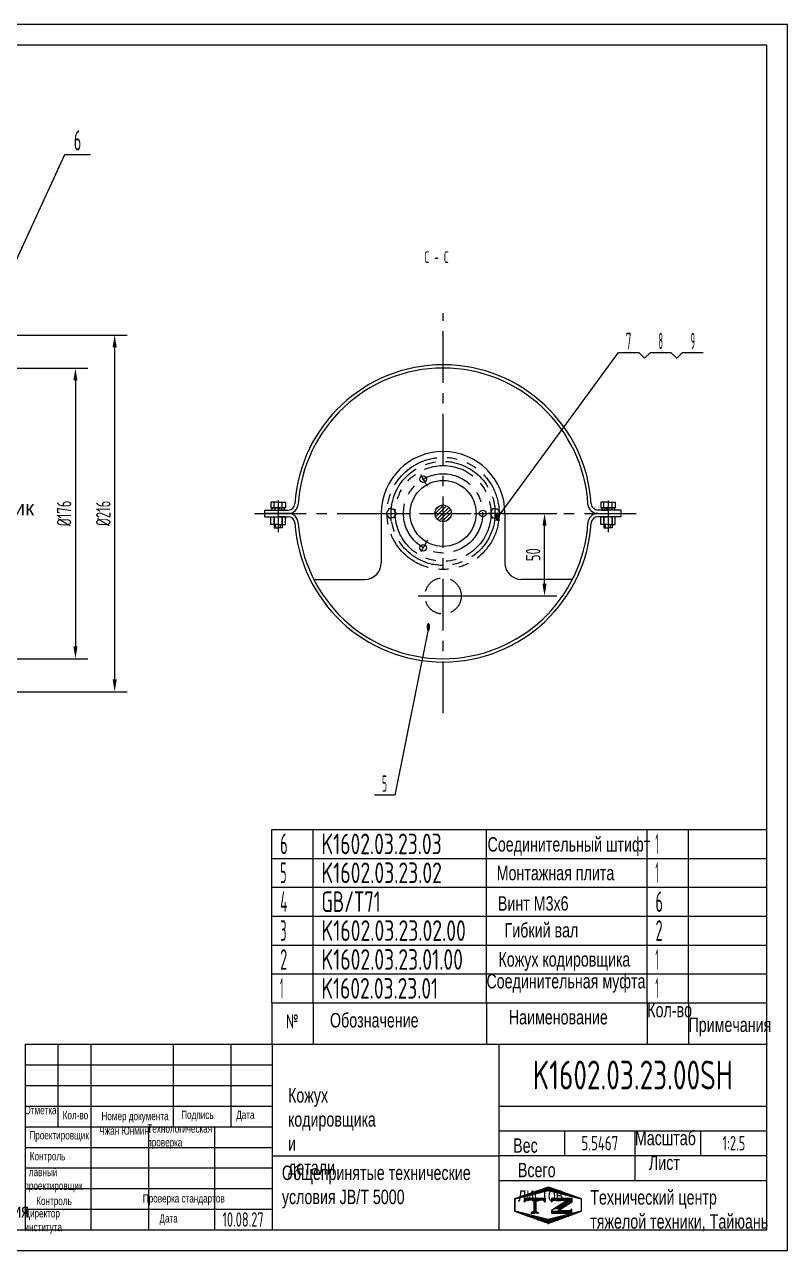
# Model space of a CAD drawing. Header units: millimetres. Extents: x 0 to 1050, y 0 to 742.
# Drawn here: x 588 to 1050, y 0 to 742 of the extents above; entities that cross this region are included whole.
import ezdxf
from ezdxf.enums import TextEntityAlignment as Align

# ---------------------------------------------------------------- set-up
doc = ezdxf.new("R2010")
doc.units = ezdxf.units.MM
doc.header["$LTSCALE"] = 25
for name, pattern in [('F', [0.75, 0.5, -0.25]), ('G', [2, 1.25, -0.25, 0.25, -0.25]), ('K', [2.5, 1.25, -0.25, 0.25, -0.25, 0.25, -0.25])]:
    doc.linetypes.add(name, pattern=pattern)
for name, color, linetype in [('01', 7, 'Continuous'), ('02', 1, 'Continuous'), ('04', 2, 'F'), ('05', 142, 'G'), ('07', 6, 'K'), ('08', 1, 'Continuous'), ('11', 3, 'Continuous'), ('THICK', 7, 'Continuous')]:
    doc.layers.add(name, color=color, linetype=linetype)
doc.styles.get("Standard").update_dxf_attribs({"font": 'isocp', "width": 0.707, "bigfont": 'intecad.shx'})
doc.dimstyles.new('INTE', dxfattribs={"dimscale": 2.5, "dimtxt": 3.5, "dimasz": 3, "dimexe": 3, "dimexo": 0, "dimgap": 1, "dimtad": 1, "dimdec": 0, "dimdsep": 46, "dimtxsty": 'Standard', "dimcen": 0, "dimclrd": 1, "dimclre": 1, "dimclrt": 3, "dimaunit": 1, "dimadec": 0, "dimazin": 0, "dimtfac": 1, "dimtdec": 0, "dimtmove": 0, "dimatfit": 0, "dimfxl": 1, "dimarcsym": 0})

# ---------------------------------------------------------------- blocks, each defined once
blk = doc.blocks.new('*D4')
at = {"layer": '08', "color": 1, "lineweight": -2}
for p, q in [((255.19, 554.41), (649.67, 554.41)), ((642.17, 546.91), (642.17, 345.91)), ((255.19, 338.41), (649.67, 338.41))]:
    blk.add_line(p, q, dxfattribs=at)
at = {"layer": '08', "color": 1}
for points in [[(640.92, 546.91), (643.42, 546.91), (642.17, 554.41)], [(640.92, 345.91), (643.42, 345.91), (642.17, 338.41)]]:
    blk.add_solid(points, dxfattribs=at)
at = {"layer": 'DEFPOINTS', "color": 0}
for p in [(255.19, 554.41), (255.19, 338.41), (642.17, 338.41)]:
    blk.add_point(p, dxfattribs=at)
at = {"layer": '08', "color": 3, "insert": (635.29, 446.41), "char_height": 8.75, "attachment_point": 5, "rotation": 90}
blk.add_mtext('%%c216', dxfattribs=at)
blk = doc.blocks.new('*D17')
at = {"layer": '08', "color": 1, "lineweight": -2}
for p, q in [((570.76, 534.41), (625.89, 534.41)), ((618.39, 526.91), (618.39, 365.91)), ((570.76, 358.41), (625.89, 358.41))]:
    blk.add_line(p, q, dxfattribs=at)
at = {"layer": '08', "color": 1}
for points in [[(617.14, 526.91), (619.64, 526.91), (618.39, 534.41)], [(617.14, 365.91), (619.64, 365.91), (618.39, 358.41)]]:
    blk.add_solid(points, dxfattribs=at)
at = {"layer": 'DEFPOINTS', "color": 0}
for p in [(570.76, 534.41), (570.76, 358.41), (618.39, 358.41)]:
    blk.add_point(p, dxfattribs=at)
at = {"layer": '08', "color": 3, "insert": (611.52, 446.41), "char_height": 8.75, "attachment_point": 5, "rotation": 90}
blk.add_mtext('%%c176', dxfattribs=at)
blk = doc.blocks.new('*U1')
at = {"layer": '01'}
for p, q in [((0, 3.03), (-2.75, 1.45)), ((-2.75, 1.45), (-2.75, 0)), ((-2.75, -1.45), (-2.75, 0)), ((2.75, 1.45), (0, 3.03)), ((2.75, 0), (2.75, 1.45)), ((2.75, 0), (2.75, -1.45)), ((0, -3.03), (-2.75, -1.45)), ((2.75, -1.45), (0, -3.03))]:
    blk.add_line(p, q, dxfattribs=at)
at = {"layer": '05'}
for p, q in [((-4.61, 0), (4.1, 0)), ((0, -4.85), (0, 4.45))]:
    blk.add_line(p, q, dxfattribs=at)
blk = doc.blocks.new('*D18')
at = {"layer": '08', "color": 1, "lineweight": -2}
for p, q in [((888.76, 446.41), (910.22, 446.41)), ((902.72, 403.91), (902.72, 438.91)), ((857.02, 396.41), (910.22, 396.41))]:
    blk.add_line(p, q, dxfattribs=at)
at = {"layer": '08', "color": 1}
for points in [[(901.47, 438.91), (903.97, 438.91), (902.72, 446.41)], [(901.47, 403.91), (903.97, 403.91), (902.72, 396.41)]]:
    blk.add_solid(points, dxfattribs=at)
at = {"layer": 'DEFPOINTS', "color": 0}
for p in [(888.76, 446.41), (902.72, 446.41), (857.02, 396.41)]:
    blk.add_point(p, dxfattribs=at)
at = {"layer": '08', "color": 3, "insert": (895.85, 421.41), "char_height": 8.75, "attachment_point": 5, "rotation": 90}
blk.add_mtext('50', dxfattribs=at)
blk = doc.blocks.new('*U33')
at = {"layer": '01'}
for points in [[(415, 292), (25, 292)], [(415, 5), (415, 292)], [(25, 5), (415, 5)]]:
    blk.add_lwpolyline(points, dxfattribs=at)
at = {"layer": '02'}
for points in [[(420, 297), (0, 297)], [(420, 0), (420, 297)], [(0, 0), (420, 0)]]:
    blk.add_lwpolyline(points, dxfattribs=at)
blk = doc.blocks.new('*U36')
at = {"layer": '01'}
for p, q in [((0, -17.5), (0, 0)), ((300, -17.5), (300, 0))]:
    blk.add_line(p, q, dxfattribs=at)
at = {"layer": '02'}
for p, q in [((0, 0), (25, 0)), ((25, -17.5), (25, 0)), ((25, 0), (130, 0)), ((130, -17.5), (130, 0)), ((130, 0), (227.5, 0)), ((227.5, -17.5), (227.5, 0)), ((227.5, 0), (252.5, 0)), ((252.5, -17.5), (252.5, 0)), ((252.5, 0), (300, 0))]:
    blk.add_line(p, q, dxfattribs=at)
blk = doc.blocks.new('*U37')
at = {"layer": '01'}
for p, q in [((0, -17.5), (0, 0)), ((300, -17.5), (300, 0))]:
    blk.add_line(p, q, dxfattribs=at)
at = {"layer": '02'}
for p, q in [((0, 0), (25, 0)), ((25, -17.5), (25, 0)), ((25, 0), (130, 0)), ((130, -17.5), (130, 0)), ((130, 0), (227.5, 0)), ((227.5, -17.5), (227.5, 0)), ((227.5, 0), (252.5, 0)), ((252.5, -17.5), (252.5, 0)), ((252.5, 0), (300, 0))]:
    blk.add_line(p, q, dxfattribs=at)
blk = doc.blocks.new('*U38')
at = {"layer": '01'}
for p, q in [((0, -17.5), (0, 0)), ((300, -17.5), (300, 0))]:
    blk.add_line(p, q, dxfattribs=at)
at = {"layer": '02'}
for p, q in [((0, 0), (25, 0)), ((25, -17.5), (25, 0)), ((25, 0), (130, 0)), ((130, -17.5), (130, 0)), ((130, 0), (227.5, 0)), ((227.5, -17.5), (227.5, 0)), ((227.5, 0), (252.5, 0)), ((252.5, -17.5), (252.5, 0)), ((252.5, 0), (300, 0))]:
    blk.add_line(p, q, dxfattribs=at)
blk = doc.blocks.new('*U39')
at = {"layer": '01'}
for p, q in [((0, -17.5), (0, 0)), ((300, -17.5), (300, 0))]:
    blk.add_line(p, q, dxfattribs=at)
at = {"layer": '02'}
for p, q in [((0, 0), (25, 0)), ((25, -17.5), (25, 0)), ((25, 0), (130, 0)), ((130, -17.5), (130, 0)), ((130, 0), (227.5, 0)), ((227.5, -17.5), (227.5, 0)), ((227.5, 0), (252.5, 0)), ((252.5, -17.5), (252.5, 0)), ((252.5, 0), (300, 0))]:
    blk.add_line(p, q, dxfattribs=at)
blk = doc.blocks.new('*U40')
at = {"layer": '01'}
for p, q in [((0, -17.5), (0, 0)), ((300, -17.5), (300, 0))]:
    blk.add_line(p, q, dxfattribs=at)
at = {"layer": '02'}
for p, q in [((0, 0), (25, 0)), ((25, -17.5), (25, 0)), ((25, 0), (130, 0)), ((130, -17.5), (130, 0)), ((130, 0), (227.5, 0)), ((227.5, -17.5), (227.5, 0)), ((227.5, 0), (252.5, 0)), ((252.5, -17.5), (252.5, 0)), ((252.5, 0), (300, 0))]:
    blk.add_line(p, q, dxfattribs=at)
blk = doc.blocks.new('*U41')
at = {"layer": '01'}
for p, q in [((0, -17.5), (0, 0)), ((0, 0), (25, 0)), ((25, 0), (130, 0)), ((130, 0), (227.5, 0)), ((227.5, 0), (252.5, 0)), ((252.5, 0), (300, 0)), ((300, -17.5), (300, 0))]:
    blk.add_line(p, q, dxfattribs=at)
at = {"layer": '02'}
for p, q in [((25, -17.5), (25, 0)), ((130, -17.5), (130, 0)), ((227.5, -17.5), (227.5, 0)), ((252.5, -17.5), (252.5, 0))]:
    blk.add_line(p, q, dxfattribs=at)
blk = doc.blocks.new('*X81')
at = {"color": 0}
for p, q in [((127.06, 7.8), (132.06, 7.8)), ((127.06, 7.5), (132.06, 7.5)), ((127.06, 7.2), (127.32, 7.2)), ((128.77, 6), (130.57, 6)), ((129.23, 6.3), (131.04, 6.3)), ((129.7, 6.6), (131.51, 6.6)), ((130.16, 6.9), (131.98, 6.9)), ((130.62, 7.2), (132.06, 7.2)), ((127.84, 5.4), (129.64, 5.4)), ((128.3, 5.7), (130.1, 5.7))]:
    blk.add_line(p, q, dxfattribs=at)
blk = doc.blocks.new('*X82')
at = {"color": 0}
for p, q in [((127.06, 4.8), (132.06, 4.8)), ((127.06, 4.5), (132.06, 4.5)), ((131.84, 5.1), (132.06, 5.1))]:
    blk.add_line(p, q, dxfattribs=at)
blk = doc.blocks.new('*X80')
at = {"color": 0}
for p, q in [((122.34, 4.5), (123.72, 4.5)), ((122.82, 4.8), (123.24, 4.8))]:
    blk.add_line(p, q, dxfattribs=at)
blk = doc.blocks.new('*X79')
at = {"color": 0}
for p, q in [((120.53, 7.8), (125.53, 7.8)), ((120.53, 7.5), (125.53, 7.5)), ((120.53, 7.2), (120.79, 7.2)), ((125.27, 7.2), (125.53, 7.2))]:
    blk.add_line(p, q, dxfattribs=at)
blk = doc.blocks.new('*X78')
at = {"color": 0}
for p, q in [((121.52, 9), (123.12, 9)), ((122.38, 9.3), (124.32, 9.3)), ((123.24, 9.6), (125.52, 9.6)), ((124.1, 9.9), (128.52, 9.9)), ((124.97, 10.2), (127.67, 10.2)), ((125.83, 10.5), (126.82, 10.5)), ((127.02, 9.6), (129.37, 9.6)), ((128.22, 9.3), (130.22, 9.3)), ((129.42, 9), (131.07, 9)), ((118.22, 7.8), (118.32, 7.8)), ((118.22, 7.5), (118.27, 7.5)), ((118.22, 7.2), (118.27, 7.2)), ((118.22, 6.9), (118.27, 6.9)), ((118.22, 6.6), (118.27, 6.6)), ((118.22, 6.3), (118.27, 6.3)), ((118.22, 6), (118.27, 6)), ((118.94, 8.1), (119.52, 8.1)), ((119.8, 8.4), (120.72, 8.4)), ((120.66, 8.7), (121.92, 8.7)), ((130.62, 8.7), (131.92, 8.7)), ((131.82, 8.4), (132.77, 8.4)), ((133.02, 8.1), (133.62, 8.1)), ((134.22, 7.8), (134.32, 7.8)), ((134.27, 7.5), (134.32, 7.5)), ((134.27, 7.2), (134.32, 7.2)), ((134.27, 6.9), (134.32, 6.9)), ((134.27, 6.6), (134.32, 6.6)), ((134.27, 6.3), (134.32, 6.3)), ((134.27, 6), (134.32, 6)), ((118.22, 5.7), (118.27, 5.7)), ((118.22, 5.4), (118.27, 5.4)), ((118.22, 5.1), (118.27, 5.1)), ((118.22, 4.8), (118.27, 4.8)), ((118.79, 4.5), (119.42, 4.5)), ((119.61, 4.2), (120.62, 4.2)), ((120.43, 3.9), (121.82, 3.9)), ((121.26, 3.6), (123.02, 3.6)), ((122.08, 3.3), (124.22, 3.3)), ((122.91, 3), (125.42, 3)), ((127.12, 3), (129.7, 3)), ((128.32, 3.3), (130.51, 3.3)), ((129.52, 3.6), (131.32, 3.6)), ((130.72, 3.9), (132.14, 3.9)), ((131.92, 4.2), (132.95, 4.2)), ((133.12, 4.5), (133.76, 4.5)), ((134.27, 5.7), (134.32, 5.7)), ((134.27, 5.4), (134.32, 5.4)), ((134.27, 5.1), (134.32, 5.1)), ((134.27, 4.8), (134.32, 4.8)), ((123.73, 2.7), (128.89, 2.7)), ((124.55, 2.4), (128.07, 2.4)), ((125.38, 2.1), (127.26, 2.1)), ((126.2, 1.8), (126.45, 1.8))]:
    blk.add_line(p, q, dxfattribs=at)

msp = doc.modelspace()

# ---------------------------------------------------------------- hatches: boundary and pattern name
at = {"layer": '02', "linetype": 'Continuous'}
h = msp.add_hatch(dxfattribs=at)
h.set_pattern_fill('LINE', color=1, scale=0.5, angle=45, style=0)
h.set_pattern_definition([(45, (-1.078, -61.2427), (-1.122532, 1.122532), [])])
h.paths.add_polyline_path([(841.24, 446.41), (841.24, 451.41, 0.414214), (836.24, 446.41)])
h.paths.add_polyline_path([(846.24, 446.41, 0.414214), (841.24, 451.41), (841.24, 446.41)])
h.paths.add_polyline_path([(841.24, 446.41), (841.24, 441.41, 0.414214), (846.24, 446.41)])
h.paths.add_polyline_path([(841.24, 441.41), (841.24, 446.41), (836.24, 446.41, 0.414214)])

# ---------------------------------------------------------------- linework, layer by layer
at = {"layer": '01'}
for p, q in [((741.26, 453.21), (736.86, 453.21)), ((736.86, 453.21), (736.86, 449.71)), ((738.76, 449.71), (738.76, 453.21)), ((741.26, 453.21), (745.65, 453.21)), ((743.76, 449.71), (743.76, 453.21)), ((745.65, 453.21), (745.65, 449.71)), ((941.22, 453.21), (936.82, 453.21)), ((936.82, 453.21), (936.82, 449.71)), ((938.72, 449.71), (938.72, 453.21)), ((941.22, 453.21), (945.61, 453.21)), ((943.72, 449.71), (943.72, 453.21)), ((945.61, 453.21), (945.61, 449.71)), ((733.26, 444.41), (733.26, 448.41)), ((747.43, 446.41), (733.26, 446.41)), ((736.86, 449.71), (741.26, 449.71)), ((741.26, 449.71), (737.41, 449.71)), ((737.41, 449.71), (737.41, 448.41)), ((737.41, 448.41), (741.26, 448.41)), ((737.43, 449.71), (741.26, 449.71)), ((739.26, 449.71), (739.26, 448.41)), ((745.65, 449.71), (741.26, 449.71)), ((745.09, 449.71), (741.26, 449.71)), ((741.26, 449.71), (745.11, 449.71)), ((741.26, 448.41), (742.01, 449.71)), ((745.11, 448.41), (741.26, 448.41)), ((743.26, 449.71), (743.26, 448.41)), ((745.11, 449.71), (745.11, 448.41)), ((803.74, 446.41), (803.74, 416.41)), ((878.74, 446.41), (878.74, 416.41)), ((935.05, 446.41), (949.22, 446.41)), ((936.82, 449.71), (941.22, 449.71)), ((937.37, 449.71), (937.37, 448.41)), ((941.22, 449.71), (937.37, 449.71)), ((937.37, 448.41), (941.22, 448.41)), ((937.39, 449.71), (941.22, 449.71)), ((939.22, 449.71), (939.22, 448.41)), ((941.22, 448.41), (940.47, 449.71)), ((945.61, 449.71), (941.22, 449.71)), ((941.22, 449.71), (945.07, 449.71)), ((945.05, 449.71), (941.22, 449.71)), ((945.07, 448.41), (941.22, 448.41)), ((943.22, 449.71), (943.22, 448.41)), ((945.07, 449.71), (945.07, 448.41)), ((949.22, 444.41), (949.22, 448.41)), ((736.86, 439.71), (736.86, 444.41)), ((736.86, 444.41), (741.26, 444.41)), ((736.86, 444.41), (741.26, 444.41)), ((741.26, 439.71), (736.86, 439.71)), ((738.76, 439.71), (738.76, 444.41)), ((738.76, 444.41), (738.76, 437.71)), ((745.65, 444.41), (741.26, 444.41)), ((745.65, 444.41), (741.26, 444.41)), ((741.26, 439.71), (745.65, 439.71)), ((743.76, 439.71), (743.76, 444.41)), ((743.76, 444.41), (743.76, 437.71)), ((745.65, 439.71), (745.65, 444.41)), ((936.82, 439.71), (936.82, 444.41)), ((936.82, 444.41), (941.22, 444.41)), ((936.82, 444.41), (941.22, 444.41)), ((941.22, 439.71), (936.82, 439.71)), ((938.72, 444.41), (938.72, 437.71)), ((938.72, 439.71), (938.72, 444.41)), ((945.61, 444.41), (941.22, 444.41)), ((945.61, 444.41), (941.22, 444.41)), ((941.22, 439.71), (945.61, 439.71)), ((943.72, 444.41), (943.72, 437.71)), ((943.72, 439.71), (943.72, 444.41)), ((945.61, 439.71), (945.61, 444.41)), ((738.76, 437.71), (741.26, 437.71)), ((743.76, 437.71), (741.26, 437.71)), ((938.72, 437.71), (941.22, 437.71)), ((943.72, 437.71), (941.22, 437.71)), ((737.5, 150), (1037.5, 150)), ((737.5, 150), (737.5, 124.88)), ((762.5, 150), (762.5, 124.88)), ((867.5, 150), (867.5, 124.88)), ((965, 150), (965, 124.88)), ((990, 150), (990, 124.88))]:
    msp.add_line(p, q, dxfattribs=at)
at = {"layer": '01', "color": 7, "linetype": 'Continuous'}
for p, q in [((733.26, 448.41), (747.43, 448.41)), ((949.22, 448.41), (935.05, 448.41)), ((733.26, 444.41), (747.43, 444.41)), ((949.22, 444.41), (935.05, 444.41)), ((762.85, 406.41), (793.74, 406.41)), ((919.62, 406.41), (888.74, 406.41))]:
    msp.add_line(p, q, dxfattribs=at)
for centre, radius in [((829.24, 467.19), 2), ((841.24, 446.41), 20), ((865.24, 446.41), 2), ((829.24, 425.62), 2)]:
    msp.add_circle(centre, radius, dxfattribs=at)
at = {"layer": '01'}
msp.add_circle((841.24, 446.41), 5, dxfattribs=at)
for radius, start, end in [(90, 3.65967, 176.34033), (88, 3.65967, 176.34033), (37.5, 0, 180), (90, 183.65967, 356.34033), (88, 183.65967, 356.34033)]:
    msp.add_arc((841.24, 446.41), radius, start, end, dxfattribs=at)
at = {"layer": '01', "color": 7, "linetype": 'Continuous'}
for centre, radius, start, end in [((747.43, 452.41), 4, 270, 356.34033), ((747.43, 452.41), 6, 270, 356.34033), ((747.43, 440.41), 6, 3.65967, 90), ((935.05, 452.41), 6, 183.65967, 270), ((935.05, 440.41), 6, 90, 176.34033), ((935.05, 452.41), 4, 183.65967, 270), ((747.43, 440.41), 4, 3.65967, 90), ((935.05, 440.41), 4, 90, 176.34033), ((793.74, 416.41), 10, 270, 0), ((888.74, 416.41), 10, 180, 270)]:
    msp.add_arc(centre, radius, start, end, dxfattribs=at)
at = {"layer": '01'}
msp.add_point((1037.5, 125), dxfattribs=at)
at = {"layer": '02'}
for p, q in [((512.56, 447.85), (611.93, 663.69)), ((611.93, 663.69), (627.43, 663.69)), ((874.18, 443.66), (947.48, 543.9)), ((947.48, 543.9), (959.88, 543.9)), ((959.88, 543.9), (963.42, 540.36)), ((963.42, 540.36), (966.95, 543.9)), ((966.95, 543.9), (979.35, 543.9)), ((979.35, 543.9), (982.89, 540.36)), ((982.89, 540.36), (986.43, 543.9)), ((986.43, 543.9), (998.83, 543.9)), ((739.76, 437.71), (739.76, 439.71)), ((742.76, 437.71), (742.76, 439.71)), ((939.72, 437.71), (939.72, 439.71)), ((942.72, 437.71), (942.72, 439.71)), ((832.34, 377.04), (811.97, 275.78)), ((811.97, 275.78), (799.57, 275.78))]:
    msp.add_line(p, q, dxfattribs=at)
at = {"layer": '04', "color": 2, "linetype": 'F'}
msp.add_circle((841.24, 396.41), 11, dxfattribs=at)
at = {"layer": '05', "color": 4, "linetype": 'G'}
for p, q in [((841.24, 325.46), (841.24, 567.71)), ((831.83, 462.7), (827.76, 469.76)), ((741.26, 453.57), (741.26, 435.12)), ((941.22, 454.27), (941.22, 435.12)), ((726.98, 446.41), (960.11, 446.41)), ((831.83, 430.11), (827.76, 423.06)), ((826.16, 396.41), (857.02, 396.41))]:
    msp.add_line(p, q, dxfattribs=at)
at = {"layer": '05'}
for p, q in [((741.26, 454.27), (741.26, 435.12)), ((941.22, 453.57), (941.22, 435.12)), ((860.06, 446.41), (868.2, 446.41))]:
    msp.add_line(p, q, dxfattribs=at)
at = {"layer": '05', "color": 4, "linetype": 'G'}
for radius in [31.5, 24]:
    msp.add_circle((841.24, 446.41), radius, dxfattribs=at)
at = {"layer": '07'}
msp.add_circle((841.24, 446.41), 33.97, dxfattribs=at)
at = {"layer": '07', "color": 6, "linetype": 'K'}
msp.add_circle((841.24, 446.41), 29, dxfattribs=at)
at = {"layer": 'THICK'}
for p, q in [((588, 124.88), (588, 12.5)), ((588, 124.88), (1037.5, 124.88)), ((607.97, 124.82), (607.97, 124.88)), ((607.97, 74.93), (607.97, 124.88)), ((627.95, 12.5), (627.95, 124.88)), ((677.9, 74.93), (677.9, 124.88)), ((712.86, 74.93), (712.86, 124.88)), ((737.83, 12.5), (737.83, 124.88)), ((875.18, 12.5), (875.18, 124.88)), ((1037.5, 12.5), (1037.5, 124.88)), ((588, 87.42), (737.83, 87.42)), ((875.18, 87.42), (1037.5, 87.42)), ((588, 74.93), (737.83, 74.93)), ((662.91, 12.5), (662.91, 74.93)), ((702.87, 12.5), (702.87, 74.93)), ((875.18, 72.43), (1037.5, 72.43)), ((915.13, 57.45), (915.13, 72.43)), ((957.59, 42.47), (957.59, 72.43)), ((997.54, 57.45), (997.54, 72.43)), ((737.83, 57.23), (875.18, 57.23)), ((875.18, 57.45), (1037.5, 57.45)), ((875.18, 42.47), (1037.5, 42.47)), ((588, 12.5), (1037.5, 12.5))]:
    msp.add_line(p, q, dxfattribs=at)
at = {"layer": 'THICK', "color": 3}
for p, q in [((588, 112.39), (737.83, 112.39)), ((588, 99.9), (737.83, 99.9)), ((588, 62.44), (737.83, 62.44)), ((588, 49.96), (737.83, 49.96)), ((588, 37.47), (737.83, 37.47)), ((884.8, 31.49), (905.04, 38.54)), ((905.04, 38.54), (925.02, 31.49)), ((884.8, 23.64), (884.8, 31.49)), ((884.93, 31.34), (904.91, 36.33)), ((884.93, 23.84), (884.93, 31.34)), ((890.57, 29.23), (890.57, 31.73)), ((890.57, 31.73), (903.06, 31.73)), ((891.82, 30.48), (890.57, 29.23)), ((901.81, 30.48), (891.82, 30.48)), ((896.27, 30.49), (896.27, 23.64)), ((896.81, 30.49), (896.81, 23.64)), ((897.44, 30.49), (897.44, 23.64)), ((903.06, 29.23), (901.81, 30.48)), ((903.06, 31.73), (903.06, 29.23)), ((904.91, 36.33), (924.89, 31.34)), ((906.88, 31.73), (906.88, 29.23)), ((906.88, 31.73), (919.37, 31.73)), ((906.88, 29.23), (908.13, 30.48)), ((916.71, 30.48), (906.88, 24.12)), ((908.13, 30.48), (916.71, 30.48)), ((919.37, 31.73), (919.37, 29.23)), ((924.89, 31.34), (924.89, 23.84)), ((925.02, 31.49), (925.02, 23.64)), ((588, 24.99), (737.83, 24.99)), ((905.04, 16.27), (884.8, 23.64)), ((904.91, 18.85), (884.93, 23.84)), ((896.81, 24.21), (894.4, 22.69)), ((894.4, 22.69), (896.81, 22.69)), ((896.81, 24.21), (899.23, 22.69)), ((899.23, 22.69), (896.81, 22.69)), ((924.89, 23.84), (904.91, 18.85)), ((925.02, 23.64), (905.04, 16.27)), ((906.88, 24.12), (906.88, 22.69)), ((906.88, 22.69), (919.37, 22.69)), ((912.97, 25.16), (911.06, 23.94)), ((918.12, 23.94), (911.06, 23.94)), ((919.37, 29.25), (912.97, 25.16)), ((919.37, 25.19), (918.12, 23.94)), ((919.37, 22.69), (919.37, 25.19))]:
    msp.add_line(p, q, dxfattribs=at)
for p in [(588, 24.99), (588, 12.5)]:
    msp.add_point(p, dxfattribs=at)

# ---------------------------------------------------------------- block references
at = {"layer": '01', "xscale": 2.5, "yscale": 2.5, "zscale": 2.5}
msp.add_blockref('*U33', (0, 0), dxfattribs=at)
at = {"layer": '01'}
for name, p in [('*U41', (737.5, 255)), ('*U40', (737.5, 237.5)), ('*U39', (737.5, 220)), ('*U38', (737.5, 202.5)), ('*U37', (737.5, 185)), ('*U36', (737.5, 167.5))]:
    msp.add_blockref(name, p, dxfattribs=at)
at = {"layer": '05', "color": 4, "linetype": 'G', "xscale": -1, "rotation": 270}
msp.add_blockref('*U1', (809.74, 446.41), dxfattribs=at)
at = {"layer": '07', "rotation": 90}
msp.add_blockref('*U1', (872.74, 446.41), dxfattribs=at)
at = {"layer": 'THICK', "color": 3, "xscale": 2.497244903999851, "yscale": 2.497244904000098, "zscale": 2.497244904}
for name in ['*X78', '*X79', '*X81', '*X80', '*X82']:
    msp.add_blockref(name, (589.58, 11.89), dxfattribs=at)

# ---------------------------------------------------------------- texts
at = {"layer": '01', "attachment_point": 1}
for s, insert, char_height in [('{\\fArial|b0|i0|c204|p34;\\W1;\\C3;Кодировщик}', (523.07, 454.08), 8.75), ('{\\fArial|b0|i0|c204|p34;\\C3;Соединительный штифт}', (868.19, 250.32), 8.75), ('{\\fArial|b0|i0|c204|p34;\\C3;Монтажная плита}', (873.72, 233), 8.75), ('{\\fArial|b0|i0|c204|p34;\\C3;Винт М3х6}', (874.45, 214.58), 8.75), ('{\\fArial|b0|i0|c204|p34;\\C3;Гибкий вал}', (878.51, 198.37), 8.75), ('{\\fArial|b0|i0|c204|p34;\\C3;Кожух кодировщика}', (874.82, 180.68), 8.75), ('{\\fArial|b0|i0|c204|p34;\\C3;Соединительная муфта}', (867.5, 167.5), 8.75), ('{\\fArial|b0|i0|c204|p34;Кол-во}', (965, 150), 8.75), ('{\\fArial|b0|i0|c204|p34;Обозначение}', (772.68, 143.84), 8.75), ('{\\fArial|b0|i0|c204|p34;Наименование}', (881.09, 145.68), 8.75), ('{\\fArial|b0|i0|c204|p34;Примечания}', (990, 141.1), 8.75), ('{\\fArial|b0|i0|c204|p34;Номер документа}', (634.17, 83.89), 5), ('{\\fArial|b0|i0|c204|p34;Подпись}', (682.5, 84.67), 5), ('{\\fArial|b0|i0|c204|p34;Дата}', (715.84, 84.67), 5), ('{\\fArial|b0|i0|c204|p34;\\C3;Чжан Юнмин}', (632.88, 75.11), 5), ('{\\fArial|b0|i0|c204|p34;Проектировщик}', (590.49, 72.27), 5), ('{\\fArial|b0|i0|c204|p34;Вес}', (883.71, 67.94), 8.75), ('{\\fArial|b0|i0|c204|p34;Масштаб}', (957.5, 72.5), 8.75), ('{\\fArial|b0|i0|c204|p34;Контроль}', (590.75, 59.62), 5), ('{\\fArial|b0|i0|c204|p34;Общепринятые технические\\Pусловия \\fArial|b0|i0|c0|p34;JB/T 5000}', (743.54, 51.42), 8.75), ('{\\fArial|b0|i0|c204|p34;Главный\\Pпроектировщик}', (587.5, 50), 5), ('{\\fArial|b0|i0|c204|p34;Технический центр\\Pтяжелой техники, Тайюань}', (930.43, 36.55), 8.75), ('{\\fArial|b0|i0|c204|p34;Контроль}', (594.63, 32.51), 5), ('{\\fArial|b0|i0|c204|p34;Проверка стандартов}', (659.24, 34.05), 5), ('{\\fArial|b0|i0|c204|p34;Примечания}', (540, 28.6), 8.75), ('{\\fArial|b0|i0|c204|p34;Директор\\Pинститута}', (587.5, 25), 5), ('{\\fArial|b0|i0|c204|p34;Дата}', (669.32, 21.92), 5)]:
    msp.add_mtext(s, dxfattribs=dict(at, insert=insert, char_height=char_height))
for s, insert, char_height, width in [('{\\Fisocp,intecad|c204;№}', (746.12, 143.1), 8.75, 0.3688), ('{\\fArial|b0|i0|c204|p34;\\C3;Кожух кодировщика и детали}', (747.26, 98.34), 8.75, 0.4135), ('{\\fArial|b0|i0|c204|p34;Отметка}', (587.5, 87.5), 5, 3.2516), ('{\\fArial|b0|i0|c204|p34;Кол-во}', (610.65, 84.41), 5, 0.2584), ('{\\fArial|b0|i0|c204|p34;Технологическая\\Pпроверка}', (661.98, 76.36), 5, 0.5169), ('{\\fArial|b0|i0|c204|p34;Всего листов}', (886.6, 53.07), 8.75, 0.4135), ('{\\fArial|b0|i0|c204|p34;Лист}', (965.99, 57.5), 8.75, 71.5134)]:
    msp.add_mtext(s, dxfattribs=dict(at, insert=insert, char_height=char_height, width=width))
at = {"layer": '02', "width": 0.605172}
for p, p2 in [((872.98, 441.66), (875.38, 441.66)), ((831.14, 375.04), (833.54, 375.04))]:
    msp.add_text('●', height=4, dxfattribs=at).set_placement(p, p2, align=Align.FIT)
at = {"layer": '11'}
for s, height, width, p, p2 in [('6', 12.37, 0.600695, (617.45, 666.19), (621.91, 666.19)), ('7', 9.9, 0.654873, (951.9, 545.9), (955.47, 545.9)), ('8', 9.9, 0.514182, (971.75, 545.9), (974.55, 545.9)), ('9', 9.9, 0.45496, (991.23, 545.9), (994.03, 545.9)), ('5', 9.9, 0.527686, (804.22, 277.78), (807.31, 277.78)), ('6', 12.5, 0.600695, (742.5, 240), (747, 240)), ('K1602.03.23.03', 12.5, 0.69437, (767.5, 240), (840.38, 240)), ('1', 12.5, 0.404, (970, 240), (971.77, 240)), ('5', 12.5, 0.527686, (742.5, 222.5), (746.4, 222.5)), ('K1602.03.23.02', 12.5, 0.694398, (767.5, 222.5), (840.54, 222.5)), ('1', 12.5, 0.404, (970, 222.5), (971.77, 222.5)), ('4', 12.5, 0.543846, (742.5, 205), (746.92, 205)), ('GB/T71', 12.5, 0.690267, (767.5, 205), (803.31, 205)), ('6', 12.5, 0.600695, (970, 205), (974.5, 205)), ('3', 12.5, 0.527686, (742.5, 187.5), (746.4, 187.5)), ('K1602.03.23.02.00', 12.5, 0.696454, (767.5, 187.5), (855.04, 187.5)), ('2', 12.5, 0.562593, (970, 187.5), (974.29, 187.5)), ('2', 12.5, 0.562593, (742.5, 170), (746.79, 170)), ('K1602.03.23.01.00', 12.5, 0.69624, (767.5, 170), (853.27, 170)), ('1', 12.5, 0.404, (970, 170), (971.77, 170)), ('1', 12.5, 0.404, (742.5, 152.5), (744.27, 152.5)), ('K1602.03.23.01', 12.5, 0.693996, (767.5, 152.5), (838.24, 152.5)), ('1', 12.5, 0.404, (970, 152.5), (971.77, 152.5)), ('K1602.03.23.00SH', 17.5, 0.696347, (895.59, 97.5), (1016.91, 97.5)), ('5.5467', 8.75, 0.67872, (925.11, 60.62), (947.39, 60.62)), ('1:2.5', 8.75, 0.662654, (1010.57, 60.62), (1024.43, 60.62)), ('10.08.27', 8.75, 0.642055, (707.5, 14.38), (732.5, 14.38))]:
    msp.add_text(s, height=height, dxfattribs=dict(at, width=width)).set_placement(p, p2, align=Align.FIT)
at = {"layer": '11', "color": 3, "linetype": 'Continuous', "insert": (829.72, 605.13), "char_height": 7, "width": 41.003, "attachment_point": 1}
msp.add_mtext('C - C', dxfattribs=at)

# ---------------------------------------------------------------- dimensions: what is measured, and where the dimension line sits
at = {"layer": '08'}
for base, p1, p2, text, picture, middle in [((642.17, 338.41), (255.19, 554.41), (255.19, 338.41), '%%c216', '*D4', (635.29, 446.41)), ((618.39, 358.41), (570.76, 534.41), (570.76, 358.41), '%%c176', '*D17', (611.52, 446.41))]:
    dim = msp.add_linear_dim(base=base, p1=p1, p2=p2, angle=90, text=text, dimstyle='INTE', dxfattribs=at)
    dim.commit()
    dim.dimension.update_dxf_attribs({"geometry": picture, "text_midpoint": middle})
dim = msp.add_linear_dim(base=(902.72, 446.41), p1=(857.02, 396.41), p2=(888.76, 446.41), angle=90, dimstyle='INTE', dxfattribs=at)
dim.commit()
dim.dimension.update_dxf_attribs({"geometry": '*D18', "text_midpoint": (895.85, 421.41)})

doc.saveas('drawing.dxf')
